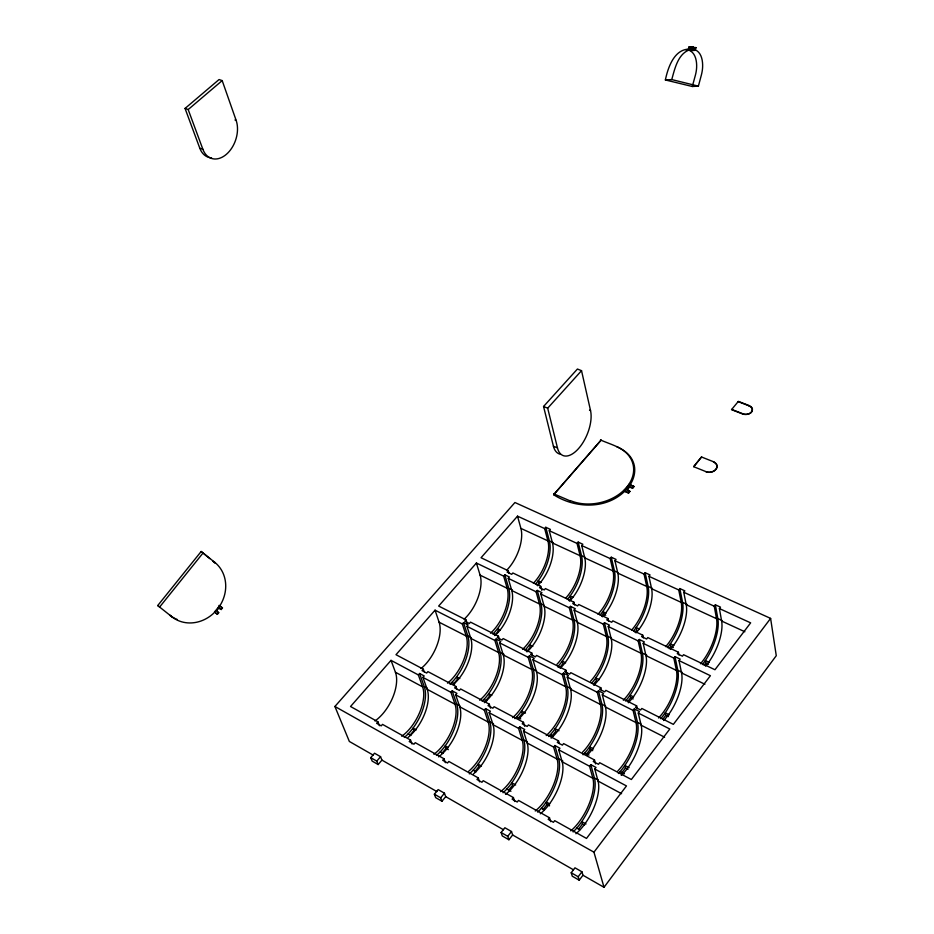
<?xml version="1.0" encoding="UTF-8"?>
<svg xmlns="http://www.w3.org/2000/svg" width="934" height="934" viewBox="0 0 934 934"><rect width="100%" height="100%" fill="white"/><g stroke="black" fill="none" stroke-linecap="round" stroke-linejoin="round"><path stroke-width="1.4" d="M553.64 494.728L601.052 440.183L553.64 494.728C576.243 509.287 609.061 509.649 627.52 488.272C633.684 481.173 636.871 470.783 633.147 461.781C627.823 448.507 612.12 445.133 600.504 439.984M665.37 79.962L692.304 86.488L698.387 86.138L701.341 75.129A97.696 57.418 -11.5 0 0 702.625 66.863C702.858 60.535 701.457 52.234 694.803 49.642A6.094 3.549 -9.9 0 0 691.72 49.257C678.247 51.954 674.862 68.556 671.756 79.577L665.37 79.962C668.102 66.874 674.99 46.7 692.257 49.385A8.067 4.705 -10 0 1 695.2 50.366L695.982 47.681L691.23 47.716L690.985 48.556M692.304 86.488L695.316 75.491A96.097 56.46 -11.6 0 0 696.636 67.236C696.892 60.908 695.445 52.608 688.755 50.062A6.234 3.631 -10 0 0 685.638 49.689M695.024 48.218L695.246 47.436M692.292 49.257L693.016 46.7L693.542 47.739M688.23 49.642A8.149 4.74 -10 0 1 691.183 50.646L691.966 47.961L695.982 47.681M689.502 48.019L689.736 47.225L693.764 46.945M688.253 49.525L688.977 46.98L693.016 46.7M582.956 875.24L579.22 880.202L572.262 876.197L571.211 872.765L574.959 867.814L581.929 871.796L582.956 875.24L604.018 887.3L776.271 655.703L770.608 618.401L514.938 502.515L334.909 706.478L349.351 741.456L373.39 755.221M604.018 887.3L593.954 852.182L770.608 618.401M579.22 880.202L578.181 876.757L581.929 871.796M578.38 829.369L582.454 824.068L581.742 821.605L586.015 823.975M621.565 773.048L625.476 767.935L624.846 765.436L629.107 767.678M662.778 719.262L665.802 715.316L665.241 712.794L669.281 714.814M704.073 665.393L705.824 663.117L705.333 660.548L709.338 662.463M575.916 833.747A35.072 14.827 -63.2 0 0 598.052 781.058L594.783 769.044L596.02 767.456L590.802 764.677L589.576 766.265L592.868 778.279A35.002 14.886 -63.2 0 1 570.767 830.863M621.238 775.348A34.231 14.349 -64.1 0 0 641.168 725.228L638.272 713.039L639.463 711.521L634.268 708.894L633.077 710.412L636.007 722.601A34.161 14.407 -64.1 0 1 617.841 770.947M663.642 720.546A33.472 13.893 -65 0 0 681.563 672.924L679.006 660.583L680.15 659.112L674.978 656.625L673.834 658.096L676.426 670.425A33.414 13.952 -65 0 1 658.54 717.977M705.532 666.199A32.76 13.426 -65.8 0 0 721.632 621.04L719.402 608.571L720.499 607.147L715.362 604.8L714.253 606.213L716.518 618.682A32.702 13.485 -65.8 0 1 700.453 663.77M401.678 736.249A32.9 16.59 -62.1 0 0 422.612 686.852L418.35 674.932L391.031 660.361L350.542 706.501L377.896 721.795L376.6 723.29L381.224 725.87L382.508 724.375L410.516 740.043L409.232 741.561L413.96 744.2L415.245 742.682L443.965 758.735L442.681 760.288L447.526 762.996L448.81 761.444L478.255 777.905L476.97 779.481L481.932 782.272L483.217 780.684L513.408 797.566L512.136 799.177L517.226 802.026L518.51 800.415L549.472 817.74L548.2 819.375L553.43 822.305L554.703 820.659L586.494 838.428L626.469 785.938L594.783 769.044M447.526 683.163A32.153 16.088 -63.2 0 0 466.241 636.031L462.342 623.982L435.057 610.171L395.993 654.699L423.312 669.176L422.075 670.612L426.686 673.064L427.924 671.628L455.897 686.455L454.66 687.926L459.376 690.424L460.614 688.965L489.276 704.154L488.038 705.649L492.872 708.217L494.109 706.723L523.484 722.297L522.246 723.815L527.208 726.442L528.434 724.924L558.544 740.884L557.318 742.437L562.396 745.134L563.622 743.581L594.491 759.949L593.265 761.525L598.472 764.292L599.698 762.716L631.361 779.505L669.818 729.01L638.272 713.039M490.513 633.217A31.476 15.609 -64.2 0 0 507.197 588.303L503.636 576.138L476.41 563.027L438.653 606.061L465.938 619.814L464.735 621.203L469.335 623.527L470.538 622.137L498.452 636.206L497.262 637.618L501.967 640L503.169 638.576L531.761 652.994L530.57 654.43L535.392 656.859L536.583 655.423L565.864 670.18L564.673 671.651L569.623 674.138L570.814 672.678L600.819 687.798L599.628 689.292L604.695 691.849L605.874 690.354L636.638 705.859L635.447 707.377L640.642 709.992L641.821 708.474L673.356 724.364L710.412 675.702L679.006 660.583M533.349 583.271A30.845 15.131 -65.3 0 0 547.919 540.868L544.685 528.597L517.518 516.163L481.045 557.738L508.271 570.779L507.115 572.11L511.704 574.317L512.859 572.974L540.716 586.307L539.56 587.673L544.253 589.926L545.409 588.56L573.92 602.208L572.764 603.597L577.574 605.897L578.73 604.508L607.917 618.483L606.773 619.896L611.688 622.254L612.844 620.841L642.732 635.155L641.588 636.591L646.632 639.008L647.776 637.572L678.399 652.236L677.267 653.695L682.427 656.182L683.571 654.711L714.954 669.736L750.644 622.861L719.402 608.571M543.004 809.65L547.091 804.443L546.332 801.991L549.671 803.835M586.307 754.368L590.241 749.348L589.564 746.85L593.51 748.94M627.671 701.562L630.707 697.686L630.1 695.165L633.614 696.927M669.118 648.651L670.869 646.398L670.332 643.853L673.834 645.522M508.902 839.748L507.734 836.315L511.505 831.529L504.874 827.746L501.103 832.509L502.282 835.942L508.902 839.748L512.649 834.973L511.505 831.529M540.284 813.806A34.628 15.213 -63 0 0 562.175 761.794L558.695 749.792L559.933 748.239L554.843 745.53L553.617 747.083L557.119 759.085A34.558 15.271 -63 0 1 535.264 810.992M587.486 754.87A33.799 14.734 -64 0 0 605.43 707.003L602.313 694.838L603.504 693.343L598.437 690.786L597.258 692.281L600.399 704.434A33.741 14.781 -63.9 0 1 582.489 752.22M628.302 702.73A33.064 14.267 -64.8 0 0 645.966 655.645L643.199 643.339L644.343 641.903L639.3 639.475L638.155 640.911L640.957 653.216A33.005 14.325 -64.8 0 1 623.317 700.22M670.355 649.34A32.363 13.8 -65.7 0 0 686.21 604.683L683.758 592.249L684.867 590.86L679.835 588.56L678.738 589.949L681.213 602.383A32.316 13.858 -65.7 0 1 665.685 646.655M216.069 613.299L217.447 614.268L218.708 612.681L217.774 611.933A2.02 1.798 -54 0 1 217.634 609.213A2.02 1.798 -54 0 1 220.284 608.758L221.218 609.517L222.479 607.941L219.116 605.384M508.493 790.409L512.579 785.296L511.785 782.844L515.65 784.98M551.901 736.132L555.847 731.205L555.123 728.718L558.976 730.75M593.382 684.272L596.429 680.466L595.787 677.956L599.219 679.672M634.968 632.283L636.731 630.088L636.147 627.531L639.37 629.072M171.809 616.72L157.729 605.547L201.172 551.48L215.124 562.63A34.651 31.114 -53.2 0 1 217.435 609.166A34.651 31.114 -53.2 0 1 171.809 616.72L169.848 615.237A34.558 31.056 -53.1 0 0 177.367 619.546M203.215 552.776L159.667 606.995L157.729 605.547M693.764 466.65L701.621 456.913M505.527 794.355A34.196 15.586 -62.8 0 0 527.185 743.009L523.495 731.018L524.733 729.489L519.783 726.85L518.545 728.368L522.258 740.358A34.126 15.633 -62.7 0 1 500.636 791.623M551.118 738.14A33.391 15.096 -63.8 0 0 570.557 689.222L567.242 677.08L568.432 675.609L563.482 673.11L562.291 674.581L565.642 686.724A33.332 15.142 -63.7 0 1 546.238 735.548M593.802 685.322A32.667 14.629 -64.7 0 0 611.221 638.786L608.244 626.516L609.4 625.091L604.473 622.721L603.317 624.145L606.329 636.416A32.608 14.675 -64.7 0 1 590.568 681.201M636.007 632.89A31.989 14.15 -65.6 0 0 651.605 588.712L648.943 576.325L650.052 574.947L645.149 572.705L644.04 574.071L646.725 586.459A31.931 14.197 -65.6 0 1 631.734 629.948M474.822 771.636L478.92 766.616L478.08 764.164L481.454 766.032M518.312 718.339L522.269 713.506L521.511 711.019L525.468 713.097M560.202 667.016L562.945 663.654L562.268 661.144L565.619 662.825M601.601 616.3L603.376 614.14L602.757 611.595L606.096 613.194M441.957 801.244L445.716 796.644L444.456 793.199L438.139 789.592L434.368 794.18L435.653 797.624L441.957 801.244L440.673 797.811L434.368 794.18M440.673 797.811L444.456 793.199M468.728 771.227A33.706 15.971 -62.5 0 0 488.237 722.087L484.326 710.12L485.563 708.626L490.397 711.206L489.159 712.7L493.047 724.679A33.776 15.925 -62.5 0 1 473.503 773.889M512.556 717.674A32.923 15.481 -63.6 0 0 531.715 669.421L528.177 657.303L529.368 655.866L534.19 658.307L532.999 659.754L536.513 671.861A32.982 15.434 -63.6 0 1 519.071 718.631M556.991 664.296A32.223 15.002 -64.5 0 0 572.507 620.001L569.308 607.765L570.464 606.376L575.274 608.688L574.118 610.077L577.294 622.324A32.281 14.956 -64.6 0 1 560.108 668.324M597.994 614.233A31.558 14.524 -65.5 0 0 613.031 570.919L610.159 558.567L611.268 557.224L616.055 559.408L614.946 560.762L617.794 573.114A31.616 14.489 -65.5 0 1 602.442 616.802M441.945 753.306L446.043 748.379L445.168 745.927L448.273 747.644M485.517 700.955L489.474 696.204L488.68 693.729L491.774 695.351M526.578 651.64L530.243 647.227L529.52 644.717L532.8 646.363M568.993 600.679L570.767 598.554L570.114 596.02L572.997 597.398M629.948 491.436L628.71 490.91A2.674 1.985 -11.3 0 1 628.045 490.525A2.428 1.798 -11.3 0 1 628.278 488.167A2.428 1.798 -11.3 0 1 631.349 487.641L632.68 488.178L634.046 486.556L629.247 484.267A41.224 30.227 -12.5 0 1 623.819 490.724L627.963 492.475L629.318 490.864L629.948 491.436L628.582 493.07L624.601 491.377M628.057 490.513L627.473 489.965A2.405 1.786 -11.3 0 1 627.671 487.618A2.405 1.786 -11.3 0 1 630.719 487.093L632.038 487.63L633.392 486.019M438.536 756.867A33.355 16.252 -62.3 0 0 459.726 706.781L455.664 694.838L456.901 693.367L452.184 690.845L450.935 692.316L455.033 704.259A33.297 16.298 -62.3 0 1 433.878 754.263M484.314 702.683A32.585 15.75 -63.4 0 0 503.274 654.921L499.573 642.826L500.776 641.413L496.059 639.031L494.868 640.444L498.593 652.527A32.538 15.796 -63.4 0 1 479.656 700.22M527.196 651.734A31.896 15.271 -64.4 0 0 544.148 606.236L540.786 594.024L541.942 592.658L537.248 590.405L536.093 591.771L539.478 603.971A31.849 15.318 -64.4 0 1 522.561 649.387M569.647 601.087A31.254 14.792 -65.4 0 0 584.754 557.867L581.73 545.549L582.839 544.23L578.158 542.094L577.037 543.413L580.096 555.718A31.196 14.839 -65.4 0 1 565.584 598.274M409.851 735.408L413.949 730.563L413.038 728.123L416.26 729.898M453.469 683.98L457.438 679.31L456.609 676.835L459.82 678.528M494.6 635.505L498.277 631.174L497.518 628.675L500.157 629.995M537.108 585.408L538.895 583.306L538.194 580.785L541.393 582.314M378.153 764.549L376.776 761.117L380.558 756.68L374.534 753.236L370.751 757.661L372.141 761.093L378.153 764.549L381.924 760.113L380.558 756.68M408.135 737.37A32.959 16.555 -62.1 0 0 427.2 689.315L422.95 677.395L424.199 675.947L419.588 673.496L418.35 674.932M453.854 684.073A32.2 16.053 -63.2 0 0 470.806 638.366L466.942 626.305L468.132 624.916L463.533 622.593L462.342 623.982M495.043 635.505A31.534 15.574 -64.3 0 0 511.762 590.522L508.224 578.356L509.392 577.002L504.792 574.795L503.636 576.138M537.587 585.723A30.892 15.084 -65.3 0 0 552.473 542.969L549.262 530.699L550.383 529.391L545.806 527.301L544.685 528.597M581.532 370.67L590.533 410.563A28.65 14.255 -67.4 0 1 578.555 448.565A28.65 14.255 -67.4 0 1 557.47 447.923L547.686 408.193L581.532 370.67L577.422 369.035L543.553 406.488L553.418 446.195A28.615 14.29 -67.4 0 0 560.155 454.169M185.049 108.449L219.058 79.542L222.187 80.604L236.139 120.369A25.043 17.046 -71.1 0 1 226.495 154.227A25.043 17.046 -71.1 0 1 202.888 149.323L199.794 148.191L185.049 108.449L188.178 109.558L202.888 149.323M188.178 109.558L222.187 80.604M690.063 49.595L694.09 49.315M691.207 50.623L695.235 50.343M671.756 79.577L698.387 86.138M688.977 46.98L689.736 47.225M691.23 47.716L691.966 47.961M234.971 119.961L236.139 120.369M749.337 405.648L738.35 401.387L731.52 409.641L742.612 413.972M738.14 401.608L749.091 405.858M731.707 409.431L742.845 413.774A6.421 4.588 -7.5 0 0 750.691 412.863A5.989 4.285 -7.5 0 0 751.66 411.847A6.55 4.682 -7.5 0 0 749.29 405.718M713.763 461.84L701.492 456.995L693.658 466.696L706.104 471.693A7.145 5.254 -8.5 0 0 709.957 472.277A7.39 5.429 -8.5 0 0 716.868 467.806A7.39 5.429 -8.5 0 0 713.669 461.956M589.517 410.154L590.533 410.563M543.553 406.488L547.686 408.193M630.065 484.874L634.046 486.556M628.01 490.303L629.318 490.864M553.418 446.195L557.47 447.923M553.687 493.817L570.067 500.846M549.262 530.699L577.037 543.413M581.73 545.549L610.159 558.567M614.946 560.762L644.04 574.071M648.943 576.325L678.738 589.949M683.758 592.249L714.253 606.213M545.806 527.301L549.367 540.868L553.348 542.701M578.158 542.094L581.532 555.707L585.023 557.306M611.268 557.224L614.432 570.884L617.713 572.39M645.149 572.705L648.103 586.412L652.376 588.373M679.835 588.56L682.567 602.302L686.934 604.321M715.362 604.8L717.849 618.577L722.321 620.643M517.518 516.163L520.903 528.399L547.919 540.868M552.473 542.969L580.096 555.718M584.754 557.867L613.031 570.919M617.794 573.114L646.725 586.459M651.605 588.712L681.213 602.383M686.21 604.683L716.518 618.682M721.632 621.04L744.865 631.758M603.376 614.14L605.734 615.261M670.869 646.398L673.344 647.589M705.824 663.117L708.357 664.319M508.224 578.356L536.093 591.771M540.786 594.024L569.308 607.765M574.118 610.077L603.317 624.145M608.244 626.516L638.155 640.911M643.199 643.339L673.834 658.096M504.792 574.795L508.726 588.245L512.427 590.043M537.248 590.405L540.984 603.889L544.183 605.454M570.464 606.376L573.99 619.907L577.574 621.647M604.473 622.721L607.789 636.299L611.455 638.074M639.3 639.475L642.394 653.076L646.772 655.201M674.978 656.625L677.827 670.262L682.322 672.445M476.41 563.027L480.111 575.157L507.197 588.303M511.762 590.522L539.478 603.971M544.148 606.236L572.507 620.001M577.294 622.324L606.329 636.416M611.221 638.786L640.957 653.216M645.966 655.645L676.426 670.425M681.563 672.924L704.901 684.248M630.707 697.686L633.182 698.936M665.802 715.316L668.347 716.588M493.666 634.478L492.907 634.093A33.426 16.567 -64.2 0 0 508.726 588.245M525.69 650.624L524.92 650.239A33.811 16.252 -64.4 0 0 540.984 603.889M557.68 666.759L558.462 667.156M466.942 626.305L494.868 640.444M499.573 642.826L528.177 657.303M532.999 659.754L562.291 674.581M567.242 677.08L597.258 692.281M602.313 694.838L633.077 710.412M463.533 622.593L467.841 635.914L471.261 637.665M496.059 639.031L500.169 652.399L503.975 654.337M529.368 655.866L533.267 669.258L536.571 670.939M563.482 673.11L567.172 686.537L571.164 688.568M598.437 690.786L601.905 704.236L605.676 706.151M634.268 708.894L637.49 722.367L641.028 724.177M435.057 610.171L439.097 622.196L466.241 636.031M470.806 638.366L498.593 652.527M503.274 654.921L531.715 669.421M536.513 671.861L565.642 686.724M570.557 689.222L600.399 704.434M605.43 707.003L636.007 722.601M641.168 725.228L664.611 737.183M590.241 749.348L592.728 750.656M625.476 767.935L628.033 769.277M451.846 682.45L454.613 683.91M483.917 699.438L486.754 700.932M516.759 716.822L520.717 718.923M550.395 734.638L553.36 736.214M584.836 752.886L588.992 755.081M620.141 771.577L624.402 773.831M422.95 677.395L450.935 692.316M455.664 694.838L484.326 710.12M489.159 712.7L518.545 728.368M523.495 731.018L553.617 747.083M558.695 749.792L589.576 766.265M419.588 673.496L424.293 686.677L427.445 688.37M452.184 690.845L456.691 704.061L459.913 705.789M485.563 708.626L489.871 721.865L493.479 723.803M519.783 726.85L523.869 740.102L527.255 741.923M554.843 745.53L558.719 758.805L562.817 761M590.802 764.677L594.433 777.964L598.32 780.053M391.031 660.361L395.432 672.258L422.612 686.852M427.2 689.315L455.033 704.259M459.726 706.781L488.237 722.087M493.047 724.679L522.258 740.358M527.185 743.009L557.119 759.085M562.175 761.794L592.868 778.279M598.052 781.058L621.6 793.702M446.043 748.379L448.367 749.663M547.091 804.443L549.589 805.832M582.454 824.068L584.497 825.201M408.111 733.926L410.878 735.478M440.241 751.847L443.09 753.423M473.153 770.188L476.071 771.811M506.87 788.985L510.945 791.25M541.428 808.237L544.487 809.941M576.85 827.979L579.991 829.731M334.909 706.478L593.954 852.182M381.924 760.113L436.925 791.612M445.716 796.644L503.519 829.754M512.649 834.973L573.523 869.834M370.751 757.661L376.776 761.117M501.103 832.509L507.734 836.315M571.211 872.765L578.181 876.757M215.124 562.63L213.057 561.311A34.558 31.056 -53.1 0 1 215.1 563.19M221.089 606.983L222.479 607.941M218.533 607.579A2.02 1.798 -54 0 1 218.906 607.812L220.284 608.758M221.218 609.517L218.906 607.812M217.33 611.723L218.708 612.681M217.447 614.268L214.481 611.863A34.64 31.102 -53.2 0 0 219.513 605.536M201.172 551.48L209.811 558.625M629.247 484.267L629.866 484.793A41.586 30.507 -12.5 0 1 624.391 491.296L623.819 490.724M632.038 487.63L632.68 488.178M627.485 489.976L627.473 489.965A2.347 1.74 -11.3 0 0 627.8 490.198M627.963 492.475L628.582 493.07M377.896 721.795L379.426 725.73M410.516 740.043L411.999 743.978M443.965 758.735L445.39 762.681M423.312 669.176L424.258 671.838M478.255 777.905L479.609 781.851M455.897 686.455L456.796 689.117M513.408 797.566L514.692 801.512M489.276 704.154L490.572 708.159M465.938 619.814L467.222 623.83M549.472 817.74L550.698 821.686M523.484 722.297L524.71 726.302M498.452 636.206L499.281 638.891M558.544 740.884L559.314 743.557M508.271 570.779L509.053 573.488M531.761 652.994L532.543 655.691M540.716 586.307L541.825 590.381M565.864 670.18L566.973 674.231M594.491 759.949L595.577 763.965M573.92 602.208L574.62 604.928M600.819 687.798L601.508 690.506M607.917 618.483L608.571 621.215M636.638 705.859L637.28 708.567M642.732 635.155L643.351 637.899M678.399 652.236L678.971 654.979M594.433 777.964A37.173 15.785 -63.2 0 1 573.091 831.925M558.719 758.805A36.695 16.193 -63 0 1 537.645 812.09M523.869 740.102A36.239 16.578 -62.7 0 1 503.064 792.744M489.871 721.865A35.796 16.94 -62.5 0 1 469.323 773.877M456.691 704.061A35.364 17.291 -62.3 0 1 436.4 755.454M424.293 686.677A34.932 17.606 -62 0 1 404.247 737.463M395.432 672.258A32.562 16.835 -61.9 0 1 374.954 720.966M637.49 722.367A36.274 15.283 -64.1 0 1 618.366 773.527M601.905 704.236A35.831 15.68 -63.9 0 1 583.049 754.789M567.172 686.537A35.387 16.065 -63.7 0 1 548.597 736.506M533.267 669.258A34.955 16.427 -63.6 0 1 514.949 718.655M500.169 652.399A34.546 16.754 -63.4 0 1 482.107 701.224M467.841 635.914A34.138 17.069 -63.2 0 1 450.025 684.202M439.097 622.196A31.826 16.333 -63 0 1 421.001 668.534M480.111 575.157A31.172 15.855 -64.1 0 1 464.163 619.172M573.99 619.907A34.219 15.925 -64.5 0 1 557.972 666.432M607.789 636.299A34.628 15.563 -64.7 0 1 591.654 683.174M642.394 653.076A35.048 15.189 -64.8 0 1 625.535 700.979M677.827 670.262A35.48 14.792 -65 0 1 660.7 718.713M717.849 618.577A34.721 14.302 -65.8 0 1 702.356 664.588M682.567 602.302A34.313 14.699 -65.7 0 1 667.483 647.647M648.103 586.412A33.904 15.072 -65.6 0 1 633.567 630.94M614.432 570.884A33.507 15.411 -65.5 0 1 600.025 615.109M581.532 555.707A33.122 15.738 -65.4 0 1 567.382 599.465M549.367 540.868A32.748 16.053 -65.2 0 1 535.462 584.182M520.903 528.399A30.542 15.364 -65.2 0 1 506.882 570.055M749.033 405.928A6.526 4.67 -7.6 0 1 751.473 412.069M751.403 412.034A5.978 4.273 -7.5 0 1 750.516 412.921M750.434 413.05A6.398 4.565 -7.5 0 1 742.647 413.925M713.471 462.015A7.355 5.406 -8.5 0 1 716.67 467.806A7.355 5.406 -8.5 0 1 709.875 472.3A7.11 5.23 -8.5 0 1 705.941 471.705M211.539 157.846A25.008 17.069 -71.1 0 1 199.794 148.191M616.697 446.662A40.676 29.83 -12.5 0 1 626.294 487.7A40.676 29.83 -12.5 0 1 570.289 500.577M693.752 49.35A3.748 2.172 -9.8 0 1 693.729 47.762M694.779 48.276A2.253 1.308 -9.9 0 1 694.254 49.385M690.74 48.603A1.985 1.156 -10 0 1 690.203 49.665M689.724 49.63A3.713 2.16 -9.9 0 1 689.701 48.043"/></g></svg>
